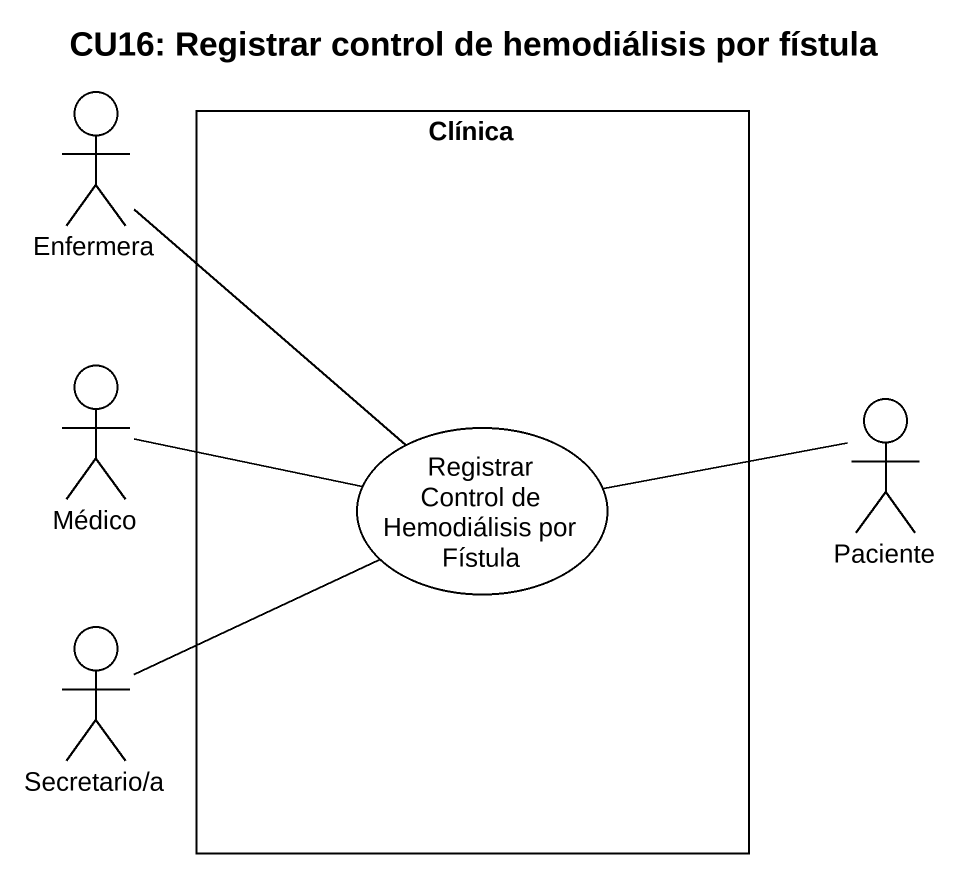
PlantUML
@startuml
title CU16: Registrar control de hemodiálisis por fístula
actor Enfermera
rectangle Clínica {
  usecase "Registrar Control de Hemodiálisis por Fístula" as Registrar_Control_de
}
actor Médico
actor Paciente
actor "Secretario/a" as Secretario_a
Enfermera -- Registrar_Control_de
Médico -right- Registrar_Control_de
Paciente -left- Registrar_Control_de
Secretario_a -right- Registrar_Control_de
@enduml
